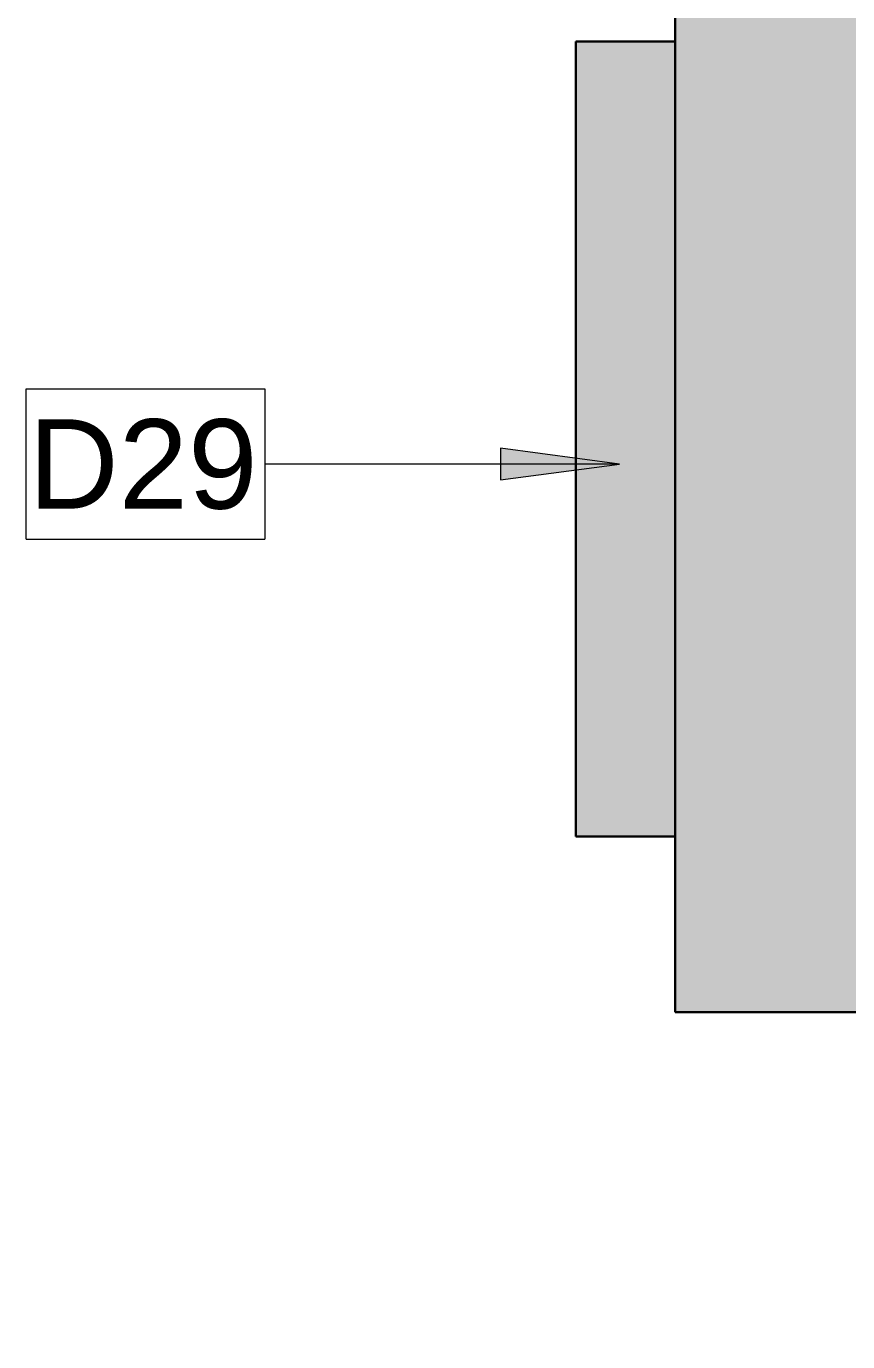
# Model space of a CAD drawing. Header units: inches. Extents: x -1176 to 1551, y -3558 to 978.
# Drawn here: x 431.6 to 473, y 518.2 to 584.4 of the extents above; entities that cross this region are included whole.
import ezdxf

# ---------------------------------------------------------------- set-up
doc = ezdxf.new("R2010")
doc.units = ezdxf.units.IN
doc.header["$MEASUREMENT"] = 0
for name, color, linetype, lineweight in [('A-ANNO-KEYN', 231, 'Continuous', 9), ('A-WALL', 113, 'Continuous', 18), ('A-WALL-PATT', 111, 'Continuous', 18), ('I-WALL', 2, 'Continuous', 18)]:
    doc.layers.add(name, color=color, linetype=linetype, lineweight=lineweight)
doc.styles.add('Arial', font='arial.ttf', dxfattribs={"height": 4.5})

# ---------------------------------------------------------------- blocks, each defined once
blk = doc.blocks.new('Keynote Tag - Keynote Number - Boxed-135510-1st Floor Demo')
at = {"layer": 'A-ANNO-KEYN'}
for p, q in [((-0.125, -0.0792), (-0.125, 0.0781)), ((-0.125, 0.0781), (0.125, 0.0781)), ((0.125, 0.0781), (0.125, -0.0792)), ((-0.125, -0.0792), (0.125, -0.0792))]:
    blk.add_line(p, q, dxfattribs=at)

msp = doc.modelspace()

# ---------------------------------------------------------------- hatches: boundary and pattern name
at = {"layer": 'A-ANNO-KEYN'}
msp.add_hatch(color=256, dxfattribs=at).paths.add_polyline_path([(461.47, 562.335), (455.47, 563.125), (455.47, 561.546)], flags=0)
at = {"layer": 'A-WALL-PATT', "lineweight": 9}
h = msp.add_hatch(color=7, dxfattribs=at)
h.paths.add_polyline_path([(464.276, -1.167), (480.776, -1.167), (480.776, 123.893), (464.276, 123.893), (464.276, 22.833)], flags=0)
h.paths.add_polyline_path([(480.776, 163.893), (480.776, 167.201), (464.276, 167.201), (464.276, 163.893), (465.752, 163.893)], flags=0)
h.paths.add_polyline_path([(480.776, 303.201), (480.776, 394.759), (464.276, 394.759), (464.276, 303.201)], flags=0)
h.paths.add_polyline_path([(464.276, 430.759), (480.776, 430.759), (480.776, 498.759), (464.276, 498.759), (464.276, 443.823)], flags=0)
h.paths.add_polyline_path([(480.776, 534.759), (480.776, 814.521), (464.276, 814.521), (464.276, 534.759), (465.752, 534.759)], flags=0)
msp.add_hatch(color=7, dxfattribs=at).paths.add_polyline_path([(459.276, 543.593), (464.276, 543.593), (464.276, 583.593), (459.276, 583.593), (459.276, 580.227)], flags=0)

# ---------------------------------------------------------------- linework, layer by layer
at = {"layer": 'A-ANNO-KEYN'}
for p, q in [((461.47, 562.335), (455.47, 563.125)), ((455.47, 563.125), (455.47, 561.546)), ((461.47, 562.335), (443.61, 562.335)), ((455.47, 561.546), (461.47, 562.335))]:
    msp.add_line(p, q, dxfattribs=at)
at = {"layer": 'A-WALL', "color": 8, "lineweight": 30}
for p, q in [((464.276, 814.521), (464.276, 534.759)), ((464.276, 534.759), (480.776, 534.759))]:
    msp.add_line(p, q, dxfattribs=at)
at = {"layer": 'I-WALL', "color": 8, "lineweight": 30}
for p, q in [((459.276, 583.593), (459.276, 543.593)), ((464.276, 583.593), (459.276, 583.593)), ((459.276, 543.593), (464.276, 543.593))]:
    msp.add_line(p, q, dxfattribs=at)

# ---------------------------------------------------------------- block references
at = {"layer": 'A-ANNO-KEYN', "xscale": 47.99999999999997, "yscale": 47.99999999999997, "zscale": 47.99999999999997}
msp.add_blockref('Keynote Tag - Keynote Number - Boxed-135510-1st Floor Demo', (437.61, 562.362), dxfattribs=at)

# ---------------------------------------------------------------- texts
at = {"layer": 'A-ANNO-KEYN', "insert": (431.719, 564.588), "char_height": 4.5, "width": 14.0895, "attachment_point": 1, "style": 'Arial'}
msp.add_mtext('D29', dxfattribs=at)

doc.saveas('drawing.dxf')
